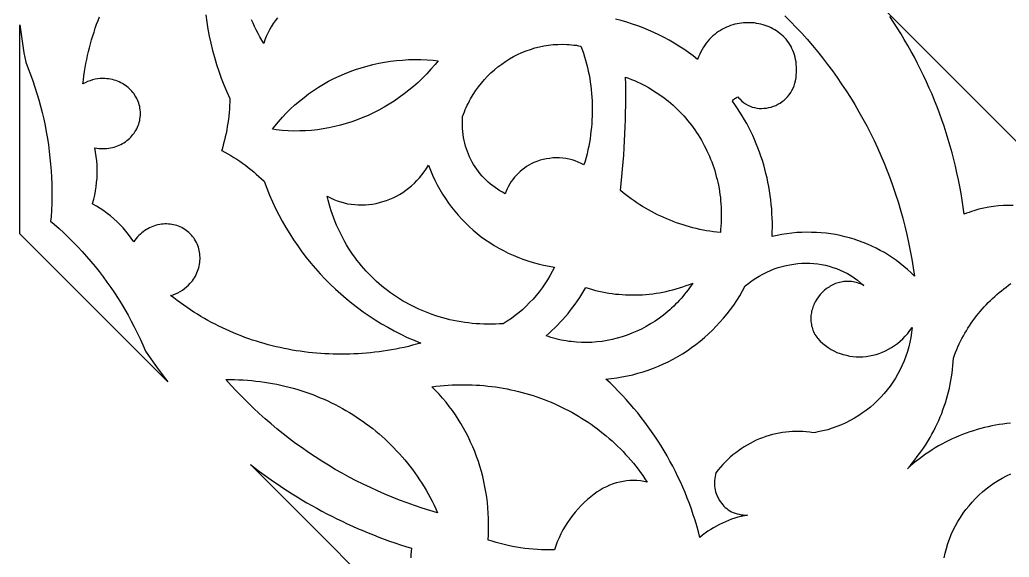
# Model space of a CAD drawing. Extents: x 1908 to 2928, y -299 to 721.
# Drawn here: x 2007.6 to 2110.3, y 8 to 63.9 of the extents above; entities that cross this region are included whole.
import ezdxf

# ---------------------------------------------------------------- set-up
doc = ezdxf.new("R2010")
doc.units = 0
doc.layers.add('BITMAP_LAYER', color=18, linetype='CONTINUOUS')

msp = doc.modelspace()

# ---------------------------------------------------------------- linework, layer by layer
at = {"layer": 'BITMAP_LAYER'}
for points in [[(2097.51, 64.77), (2122.42, 39.86)], [(2026.87, 64.36), (2026.97, 63.62), (2027.09, 62.88), (2027.23, 62.14), (2027.39, 61.41), (2027.57, 60.67), (2027.77, 59.95), (2027.99, 59.22), (2028.22, 58.5), (2028.48, 57.79), (2028.76, 57.08), (2029.05, 56.37), (2029.37, 55.67), (2029.36, 55.3), (2029.35, 54.94), (2029.33, 54.57), (2029.3, 54.21), (2029.26, 53.84), (2029.22, 53.48), (2029.17, 53.12), (2029.11, 52.76), (2029.05, 52.41), (2028.98, 52.05), (2028.9, 51.7), (2028.82, 51.35), (2028.73, 51), (2028.63, 50.65), (2028.53, 50.31), (2028.52, 50.28), (2028.55, 50.26), (2028.87, 50.09), (2029.18, 49.92), (2029.49, 49.73), (2029.8, 49.54), (2030.1, 49.35), (2030.4, 49.15), (2030.7, 48.94), (2030.99, 48.73), (2031.28, 48.51), (2031.56, 48.28), (2031.85, 48.05), (2032.12, 47.81), (2032.4, 47.57), (2032.67, 47.32), (2032.93, 47.07), (2033.21, 46.35), (2033.5, 45.64), (2033.8, 44.94), (2034.13, 44.25), (2034.47, 43.58), (2034.82, 42.91), (2035.2, 42.25), (2035.59, 41.61), (2036, 40.98), (2036.42, 40.36), (2036.86, 39.75), (2037.31, 39.15), (2037.78, 38.57), (2038.26, 38), (2038.76, 37.45), (2039.27, 36.9), (2039.8, 36.37), (2040.34, 35.86), (2040.89, 35.36), (2041.46, 34.87), (2042.04, 34.4), (2042.63, 33.94), (2043.24, 33.5), (2043.85, 33.07), (2044.48, 32.66), (2045.13, 32.27), (2045.78, 31.89), (2046.45, 31.53), (2047.12, 31.18), (2047.81, 30.85), (2048.51, 30.54), (2049.22, 30.25), (2048.78, 30.13), (2048.35, 30.02), (2047.92, 29.91), (2047.48, 29.81), (2047.05, 29.72), (2046.61, 29.63), (2046.18, 29.55), (2045.74, 29.48), (2045.31, 29.41), (2044.87, 29.35), (2044.44, 29.3), (2044, 29.25), (2043.57, 29.21), (2043.13, 29.17), (2042.7, 29.14), (2042.26, 29.12), (2041.83, 29.11), (2041.4, 29.1), (2040.96, 29.09), (2040.53, 29.09), (2040.1, 29.1), (2039.67, 29.12), (2039.24, 29.14), (2038.81, 29.17), (2038.39, 29.2), (2037.96, 29.24), (2037.54, 29.29), (2037.11, 29.34), (2036.69, 29.4), (2036.27, 29.46), (2035.85, 29.53), (2035.43, 29.61), (2035.01, 29.69), (2034.6, 29.78), (2034.18, 29.88), (2033.77, 29.98), (2033.36, 30.08), (2032.95, 30.2), (2032.55, 30.32), (2032.14, 30.44), (2031.74, 30.57), (2031.34, 30.71), (2030.94, 30.85), (2030.55, 31), (2030.16, 31.16), (2029.77, 31.32), (2029.38, 31.48), (2028.99, 31.66), (2028.61, 31.83), (2028.23, 32.02), (2027.85, 32.21), (2027.47, 32.4), (2027.1, 32.61), (2026.73, 32.81), (2026.37, 33.03), (2026, 33.25), (2025.64, 33.47), (2025.29, 33.7), (2024.93, 33.94), (2024.58, 34.18), (2024.24, 34.43), (2023.89, 34.68), (2023.55, 34.94), (2023.22, 35.21), (2023.48, 35.28), (2023.73, 35.38), (2023.98, 35.49), (2024.22, 35.62), (2024.45, 35.76), (2024.67, 35.92), (2024.88, 36.09), (2025.09, 36.28), (2025.22, 36.43), (2025.35, 36.58), (2025.48, 36.73), (2025.59, 36.89), (2025.69, 37.05), (2025.79, 37.21), (2025.88, 37.38), (2025.96, 37.55), (2026.03, 37.73), (2026.09, 37.9), (2026.14, 38.08), (2026.18, 38.26), (2026.22, 38.44), (2026.25, 38.62), (2026.27, 38.8), (2026.28, 38.98), (2026.28, 39.16), (2026.27, 39.34), (2026.26, 39.52), (2026.23, 39.7), (2026.2, 39.88), (2026.16, 40.05), (2026.11, 40.22), (2026.05, 40.39), (2025.98, 40.56), (2025.9, 40.72), (2025.82, 40.88), (2025.72, 41.04), (2025.62, 41.19), (2025.51, 41.33), (2025.39, 41.47), (2025.26, 41.61), (2025.12, 41.74), (2024.98, 41.86), (2024.84, 41.97), (2024.69, 42.07), (2024.53, 42.17), (2024.37, 42.25), (2024.21, 42.33), (2024.04, 42.4), (2023.87, 42.46), (2023.7, 42.51), (2023.53, 42.55), (2023.35, 42.58), (2023.17, 42.61), (2022.99, 42.62), (2022.81, 42.63), (2022.63, 42.63), (2022.45, 42.62), (2022.27, 42.6), (2022.09, 42.57), (2021.91, 42.53), (2021.73, 42.49), (2021.55, 42.44), (2021.38, 42.38), (2021.2, 42.31), (2021.03, 42.23), (2020.87, 42.14), (2020.7, 42.04), (2020.54, 41.94), (2020.38, 41.83), (2020.23, 41.7), (2020.08, 41.57), (2019.93, 41.44), (2019.78, 41.28), (2019.64, 41.11), (2019.51, 40.94), (2019.39, 40.77), (2019.13, 41.15), (2018.86, 41.52), (2018.58, 41.88), (2018.28, 42.22), (2017.98, 42.55), (2017.66, 42.87), (2017.33, 43.17), (2016.99, 43.46), (2016.64, 43.73), (2016.28, 44), (2015.91, 44.24), (2015.53, 44.48), (2015.14, 44.7), (2015.1, 44.72), (2015.11, 44.77), (2015.23, 45.2), (2015.34, 45.63), (2015.42, 46.06), (2015.49, 46.5), (2015.54, 46.95), (2015.58, 47.39), (2015.6, 47.84), (2015.6, 48.29), (2015.58, 48.74), (2015.55, 49.19), (2015.5, 49.64), (2015.43, 50.09), (2015.34, 50.55), (2015.55, 50.51), (2015.76, 50.48), (2015.97, 50.46), (2016.19, 50.46), (2016.39, 50.46), (2016.59, 50.48), (2016.79, 50.5), (2016.98, 50.53), (2017.17, 50.57), (2017.35, 50.62), (2017.53, 50.68), (2017.71, 50.74), (2017.88, 50.82), (2018.05, 50.9), (2018.21, 50.98), (2018.37, 51.08), (2018.52, 51.18), (2018.67, 51.29), (2018.81, 51.4), (2018.95, 51.52), (2019.08, 51.65), (2019.2, 51.78), (2019.31, 51.92), (2019.42, 52.06), (2019.52, 52.21), (2019.62, 52.36), (2019.7, 52.52), (2019.78, 52.68), (2019.85, 52.85), (2019.91, 53.02), (2019.96, 53.19), (2020.01, 53.37), (2020.04, 53.55), (2020.07, 53.73), (2020.08, 53.91), (2020.09, 54.1), (2020.08, 54.29), (2020.07, 54.48), (2020.04, 54.66), (2020.01, 54.84), (2019.96, 55.01), (2019.91, 55.19), (2019.85, 55.36), (2019.78, 55.52), (2019.7, 55.68), (2019.62, 55.84), (2019.52, 55.99), (2019.42, 56.14), (2019.31, 56.28), (2019.2, 56.42), (2019.08, 56.55), (2018.95, 56.68), (2018.81, 56.8), (2018.67, 56.92), (2018.52, 57.02), (2018.37, 57.13), (2018.21, 57.22), (2018.05, 57.31), (2017.88, 57.39), (2017.71, 57.46), (2017.53, 57.53), (2017.35, 57.58), (2017.17, 57.63), (2016.98, 57.67), (2016.79, 57.71), (2016.59, 57.73), (2016.39, 57.74), (2016.19, 57.75), (2015.92, 57.74), (2015.64, 57.71), (2015.37, 57.67), (2015.11, 57.6), (2014.85, 57.52), (2014.6, 57.43), (2014.35, 57.31), (2014.12, 57.18), (2014.17, 57.61), (2014.22, 58.03), (2014.29, 58.46), (2014.36, 58.88), (2014.43, 59.3), (2014.51, 59.71), (2014.6, 60.13), (2014.7, 60.54), (2014.8, 60.95), (2014.91, 61.36), (2015.02, 61.77), (2015.14, 62.18), (2015.27, 62.58), (2015.4, 62.98), (2015.54, 63.38), (2015.69, 63.78), (2015.84, 64.17)], [(2034.31, 64.04), (2034.08, 63.75), (2033.86, 63.45), (2033.66, 63.13), (2033.48, 62.81), (2033.31, 62.47), (2033.16, 62.13), (2033.02, 61.77), (2032.91, 61.4), (2032.7, 61.75), (2032.5, 62.09), (2032.3, 62.44), (2032.12, 62.79), (2031.94, 63.14), (2031.78, 63.5), (2031.62, 63.86)], [(2087.04, 64.26), (2087.63, 63.67), (2088.21, 63.06), (2088.79, 62.45), (2089.34, 61.82), (2089.89, 61.19), (2090.43, 60.54), (2090.95, 59.89), (2091.47, 59.22), (2091.97, 58.55), (2092.46, 57.86), (2092.93, 57.17), (2093.4, 56.47), (2093.85, 55.76), (2094.29, 55.03), (2094.71, 54.3), (2095.13, 53.57), (2095.53, 52.82), (2095.92, 52.06), (2096.29, 51.3), (2096.65, 50.53), (2097, 49.75), (2097.33, 48.96), (2097.65, 48.17), (2097.96, 47.37), (2098.25, 46.56), (2098.53, 45.74), (2098.79, 44.92), (2099.04, 44.08), (2099.27, 43.25), (2099.49, 42.4), (2099.7, 41.55), (2099.89, 40.69), (2100.06, 39.83), (2100.22, 38.96), (2100.36, 38.09), (2100.49, 37.21), (2100.14, 37.56), (2099.77, 37.9), (2099.39, 38.22), (2099.01, 38.54), (2098.61, 38.84), (2098.21, 39.12), (2097.79, 39.39), (2097.37, 39.65), (2096.94, 39.89), (2096.5, 40.12), (2096.06, 40.33), (2095.61, 40.53), (2095.15, 40.72), (2094.69, 40.89), (2094.22, 41.04), (2093.75, 41.18), (2093.27, 41.31), (2092.78, 41.42), (2092.29, 41.52), (2091.8, 41.6), (2091.31, 41.66), (2090.81, 41.71), (2090.3, 41.74), (2089.8, 41.76), (2089.29, 41.77), (2088.78, 41.75), (2088.27, 41.73), (2087.76, 41.68), (2087.25, 41.62), (2086.73, 41.54), (2086.22, 41.45), (2085.71, 41.34), (2085.72, 41.82), (2085.73, 42.3), (2085.73, 42.77), (2085.72, 43.25), (2085.69, 43.72), (2085.66, 44.19), (2085.62, 44.66), (2085.57, 45.13), (2085.51, 45.6), (2085.44, 46.06), (2085.36, 46.52), (2085.27, 46.98), (2085.18, 47.44), (2085.07, 47.89), (2084.95, 48.34), (2084.83, 48.79), (2084.69, 49.23), (2084.55, 49.67), (2084.39, 50.11), (2084.23, 50.54), (2084.06, 50.97), (2083.88, 51.4), (2083.69, 51.82), (2083.49, 52.24), (2083.28, 52.65), (2083.07, 53.06), (2082.84, 53.46), (2082.61, 53.86), (2082.36, 54.25), (2082.11, 54.64), (2081.85, 55.03), (2081.58, 55.41), (2081.64, 55.48), (2081.7, 55.55), (2081.76, 55.61), (2081.83, 55.67), (2081.91, 55.72), (2081.99, 55.76), (2082.07, 55.8), (2082.15, 55.83), (2082.24, 55.72), (2082.34, 55.62), (2082.53, 55.42), (2082.74, 55.25), (2082.95, 55.1), (2083.18, 54.98), (2083.41, 54.87), (2083.64, 54.78), (2083.88, 54.72), (2084.13, 54.67), (2084.37, 54.64), (2084.62, 54.64), (2084.87, 54.65), (2085.12, 54.67), (2085.37, 54.72), (2085.61, 54.78), (2085.85, 54.86), (2086.08, 54.96), (2086.31, 55.07), (2086.53, 55.2), (2086.74, 55.35), (2086.95, 55.5), (2087.14, 55.68), (2087.32, 55.86), (2087.48, 56.06), (2087.64, 56.28), (2087.77, 56.5), (2087.9, 56.74), (2088, 56.99), (2088.08, 57.25), (2088.15, 57.52), (2088.19, 57.81), (2088.22, 58.1), (2088.24, 58.39), (2088.24, 58.67), (2088.24, 58.94), (2088.22, 59.21), (2088.19, 59.47), (2088.15, 59.72), (2088.09, 59.96), (2088.03, 60.2), (2087.95, 60.43), (2087.87, 60.65), (2087.77, 60.86), (2087.67, 61.07), (2087.55, 61.27), (2087.43, 61.46), (2087.3, 61.64), (2087.16, 61.82), (2087.01, 61.98), (2086.85, 62.14), (2086.69, 62.29), (2086.52, 62.43), (2086.35, 62.57), (2086.17, 62.69), (2085.98, 62.81), (2085.79, 62.92), (2085.59, 63.02), (2085.39, 63.11), (2085.18, 63.2), (2084.97, 63.27), (2084.76, 63.34), (2084.54, 63.4), (2084.32, 63.44), (2084.1, 63.48), (2083.88, 63.52), (2083.65, 63.54), (2083.43, 63.55), (2083.2, 63.55), (2082.97, 63.55), (2082.75, 63.53), (2082.52, 63.51), (2082.29, 63.48), (2082.06, 63.43), (2081.84, 63.38), (2081.62, 63.32), (2081.4, 63.25), (2081.18, 63.17), (2080.96, 63.08), (2080.75, 62.98), (2080.54, 62.87), (2080.33, 62.75), (2080.13, 62.62), (2079.94, 62.48), (2079.74, 62.33), (2079.56, 62.17), (2079.38, 62), (2079.2, 61.82), (2079.03, 61.63), (2078.87, 61.43), (2078.72, 61.22), (2078.57, 61), (2078.43, 60.76), (2078.3, 60.52), (2078.18, 60.27), (2078.06, 60), (2077.96, 59.73), (2077.49, 60.1), (2077.01, 60.45), (2076.52, 60.79), (2076.03, 61.12), (2075.52, 61.43), (2075.01, 61.73), (2074.48, 62.01), (2073.95, 62.28), (2073.42, 62.54), (2072.87, 62.78), (2072.32, 63), (2071.76, 63.22), (2071.19, 63.41), (2070.62, 63.59), (2070.04, 63.76), (2069.45, 63.91)], [(2110.75, 44.54), (2110.25, 44.55), (2109.74, 44.54), (2109.23, 44.51), (2108.72, 44.46), (2108.21, 44.38), (2107.69, 44.28), (2107.18, 44.16), (2106.67, 44.01), (2106.42, 43.93), (2106.16, 43.84), (2105.91, 43.75), (2105.66, 43.65), (2105.56, 44.37), (2105.45, 45.09), (2105.33, 45.81), (2105.2, 46.52), (2105.06, 47.23), (2104.91, 47.94), (2104.75, 48.64), (2104.58, 49.34), (2104.4, 50.04), (2104.21, 50.73), (2104.01, 51.42), (2103.79, 52.1), (2103.57, 52.78), (2103.34, 53.45), (2103.1, 54.13), (2102.85, 54.79), (2102.59, 55.45), (2102.32, 56.11), (2102.03, 56.76), (2101.74, 57.41), (2101.44, 58.05), (2101.13, 58.69), (2100.81, 59.32), (2100.48, 59.95), (2100.15, 60.57), (2099.8, 61.19), (2099.44, 61.8), (2099.07, 62.41), (2098.7, 63.01), (2098.31, 63.6), (2097.92, 64.19)], [(2110.47, 21.93), (2110.08, 21.89), (2109.69, 21.84), (2109.3, 21.79), (2108.91, 21.72), (2108.52, 21.65), (2108.14, 21.56), (2107.76, 21.47), (2107.38, 21.38), (2107, 21.27), (2106.62, 21.15), (2106.25, 21.03), (2105.87, 20.9), (2105.5, 20.76), (2105.14, 20.61), (2104.77, 20.45), (2104.41, 20.29), (2104.06, 20.12), (2103.7, 19.94), (2103.35, 19.75), (2103, 19.56), (2102.66, 19.36), (2102.32, 19.15), (2101.98, 18.93), (2101.65, 18.7), (2101.33, 18.47), (2101, 18.23), (2100.68, 17.98), (2100.37, 17.73), (2100.06, 17.47), (2099.76, 17.2), (2100.03, 17.5), (2100.29, 17.81), (2100.54, 18.13), (2100.79, 18.45), (2101.03, 18.77), (2101.26, 19.1), (2101.49, 19.43), (2101.7, 19.76), (2101.91, 20.1), (2102.12, 20.45), (2102.31, 20.79), (2102.5, 21.14), (2102.68, 21.5), (2102.85, 21.86), (2103.01, 22.22), (2103.17, 22.58), (2103.32, 22.95), (2103.45, 23.32), (2103.59, 23.69), (2103.71, 24.06), (2103.83, 24.44), (2103.93, 24.82), (2104.03, 25.2), (2104.12, 25.58), (2104.2, 25.97), (2104.28, 26.35), (2104.34, 26.74), (2104.4, 27.13), (2104.45, 27.52), (2104.48, 27.91), (2104.51, 28.3), (2104.54, 28.7), (2104.65, 29), (2104.76, 29.29), (2104.88, 29.58), (2105.01, 29.87), (2105.14, 30.16), (2105.28, 30.44), (2105.43, 30.72), (2105.58, 31), (2105.73, 31.27), (2105.89, 31.54), (2106.05, 31.8), (2106.22, 32.06), (2106.39, 32.32), (2106.57, 32.58), (2106.76, 32.83), (2106.94, 33.07), (2107.14, 33.31), (2107.33, 33.55), (2107.53, 33.79), (2107.74, 34.02), (2107.95, 34.24), (2108.16, 34.46), (2108.38, 34.68), (2108.6, 34.89), (2108.83, 35.1), (2109.06, 35.31), (2109.29, 35.51), (2109.52, 35.7), (2109.76, 35.89), (2110.01, 36.08), (2110.25, 36.26), (2110.5, 36.43)], [(2050.2, -1.06), (2031.53, 17.62), (2032, 17.26), (2032.46, 16.9), (2032.94, 16.55), (2033.42, 16.21), (2033.9, 15.87), (2034.38, 15.54), (2034.87, 15.21), (2035.37, 14.89), (2035.86, 14.57), (2036.37, 14.26), (2036.87, 13.96), (2037.38, 13.66), (2037.89, 13.36), (2038.41, 13.08), (2038.92, 12.8), (2039.45, 12.52), (2039.97, 12.25), (2040.5, 11.99), (2041.03, 11.73), (2041.57, 11.48), (2042.11, 11.23), (2042.65, 10.99), (2043.2, 10.76), (2043.74, 10.53), (2044.3, 10.31), (2044.85, 10.1), (2045.41, 9.89), (2045.97, 9.68), (2046.53, 9.49), (2047.1, 9.3), (2047.67, 9.11), (2048.24, 8.94), (2048.21, 8.6), (2048.18, 8.27), (2048.16, 7.94)], [(2103.58, 7.92), (2103.68, 8.42), (2103.81, 8.92), (2103.96, 9.41), (2104.13, 9.89), (2104.32, 10.36), (2104.53, 10.82), (2104.76, 11.27), (2105, 11.71), (2105.27, 12.14), (2105.55, 12.56), (2105.84, 12.96), (2106.16, 13.35), (2106.49, 13.73), (2106.83, 14.1), (2107.19, 14.45), (2107.56, 14.78), (2107.95, 15.1), (2108.34, 15.41), (2108.75, 15.7), (2109.18, 15.97), (2109.61, 16.22), (2110.05, 16.46), (2110.51, 16.67)]]:
    msp.add_lwpolyline(points, dxfattribs=at)
for points in [[(2007.68, 62.36), (2007.83, 61.38), (2007.99, 60.41), (2008.18, 59.43), (2008.44, 58.79), (2008.68, 58.15), (2008.92, 57.5), (2009.13, 56.84), (2009.34, 56.19), (2009.53, 55.53), (2009.71, 54.87), (2009.88, 54.2), (2010.04, 53.54), (2010.18, 52.87), (2010.31, 52.2), (2010.42, 51.53), (2010.53, 50.86), (2010.62, 50.18), (2010.69, 49.5), (2010.76, 48.83), (2010.81, 48.15), (2010.85, 47.47), (2010.87, 46.79), (2010.88, 46.11), (2010.88, 45.43), (2010.87, 44.75), (2010.84, 44.07), (2010.8, 43.39), (2010.76, 42.92), (2011.12, 42.62), (2011.63, 42.17), (2012.13, 41.71), (2012.62, 41.23), (2013.1, 40.75), (2013.57, 40.26), (2014.04, 39.77), (2014.49, 39.26), (2014.93, 38.74), (2015.37, 38.22), (2015.79, 37.69), (2016.2, 37.15), (2016.61, 36.6), (2017, 36.04), (2017.38, 35.48), (2017.76, 34.9), (2018.12, 34.32), (2018.47, 33.74), (2018.81, 33.14), (2019.14, 32.54), (2019.45, 31.93), (2019.76, 31.31), (2020.06, 30.69), (2020.34, 30.06), (2020.61, 29.42), (2021.17, 28.6), (2021.74, 27.79), (2022.33, 27), (2022.93, 26.21), (2007.55, 41.59), (2007.55, 63.34)], [(2064.39, 61.3), (2064.64, 61.28), (2064.88, 61.26), (2065.12, 61.23), (2065.37, 61.2), (2065.61, 61.16), (2065.85, 61.12), (2065.98, 60.75), (2066.11, 60.38), (2066.22, 60.01), (2066.33, 59.64), (2066.43, 59.26), (2066.53, 58.89), (2066.61, 58.51), (2066.69, 58.13), (2066.76, 57.74), (2066.82, 57.36), (2066.87, 56.98), (2066.92, 56.59), (2066.95, 56.2), (2066.98, 55.81), (2067, 55.42), (2067.02, 55.03), (2067.02, 54.64), (2067.02, 54.25), (2067.01, 53.85), (2066.99, 53.46), (2066.97, 53.07), (2066.93, 52.67), (2066.89, 52.28), (2066.84, 51.89), (2066.79, 51.49), (2066.72, 51.1), (2066.65, 50.71), (2066.56, 50.32), (2066.48, 49.93), (2066.38, 49.54), (2066.27, 49.15), (2066.16, 48.76), (2065.86, 48.92), (2065.56, 49.06), (2065.25, 49.18), (2064.93, 49.28), (2064.61, 49.36), (2064.28, 49.42), (2063.95, 49.47), (2063.62, 49.49), (2063.28, 49.5), (2062.94, 49.49), (2062.61, 49.45), (2062.27, 49.4), (2061.93, 49.33), (2061.6, 49.25), (2061.27, 49.14), (2060.94, 49.01), (2060.69, 48.88), (2060.44, 48.75), (2060.2, 48.6), (2059.97, 48.44), (2059.75, 48.26), (2059.53, 48.08), (2059.33, 47.89), (2059.14, 47.69), (2058.95, 47.48), (2058.78, 47.26), (2058.61, 47.03), (2058.46, 46.8), (2058.32, 46.55), (2058.19, 46.3), (2058.08, 46.05), (2057.98, 45.78), (2057.7, 45.93), (2057.43, 46.08), (2057.17, 46.24), (2056.92, 46.41), (2056.68, 46.59), (2056.44, 46.78), (2056.21, 46.97), (2055.99, 47.18), (2055.78, 47.39), (2055.58, 47.61), (2055.38, 47.84), (2055.2, 48.07), (2055.02, 48.31), (2054.85, 48.56), (2054.69, 48.81), (2054.55, 49.07), (2054.41, 49.33), (2054.28, 49.6), (2054.16, 49.88), (2054.05, 50.16), (2053.95, 50.44), (2053.86, 50.73), (2053.78, 51.02), (2053.71, 51.32), (2053.65, 51.62), (2053.61, 51.92), (2053.57, 52.23), (2053.55, 52.54), (2053.53, 52.85), (2053.53, 53.17), (2053.54, 53.49), (2053.56, 53.8), (2053.65, 54.04), (2053.74, 54.28), (2053.83, 54.52), (2053.93, 54.75), (2054.04, 54.98), (2054.15, 55.2), (2054.26, 55.42), (2054.38, 55.64), (2054.64, 56.07), (2054.91, 56.48), (2055.19, 56.88), (2055.5, 57.27), (2055.82, 57.64), (2056.15, 57.99), (2056.5, 58.33), (2056.86, 58.66), (2057.23, 58.96), (2057.62, 59.25), (2058.02, 59.53), (2058.43, 59.78), (2058.85, 60.02), (2059.27, 60.24), (2059.71, 60.44), (2060.15, 60.62), (2060.61, 60.78), (2061.06, 60.92), (2061.53, 61.04), (2062, 61.14), (2062.47, 61.21), (2062.95, 61.27), (2063.43, 61.3), (2063.91, 61.31)], [(2049.23, 59.71), (2049.87, 59.69), (2050.51, 59.64), (2051, 59.59), (2050.69, 59.2), (2050.27, 58.72), (2049.83, 58.25), (2049.39, 57.79), (2048.93, 57.35), (2048.46, 56.93), (2047.97, 56.53), (2047.48, 56.14), (2046.97, 55.77), (2046.46, 55.41), (2045.93, 55.08), (2045.4, 54.76), (2044.86, 54.46), (2044.31, 54.18), (2043.75, 53.92), (2043.18, 53.68), (2042.61, 53.45), (2042.04, 53.25), (2041.45, 53.06), (2040.86, 52.89), (2040.27, 52.75), (2039.67, 52.62), (2039.07, 52.51), (2038.47, 52.43), (2037.86, 52.36), (2037.25, 52.32), (2036.64, 52.3), (2036.03, 52.29), (2035.42, 52.31), (2034.81, 52.35), (2034.2, 52.42), (2033.81, 52.47), (2034.05, 52.78), (2034.44, 53.26), (2034.84, 53.72), (2035.26, 54.17), (2035.69, 54.6), (2036.14, 55.01), (2036.6, 55.41), (2037.08, 55.79), (2037.56, 56.16), (2038.06, 56.51), (2038.57, 56.84), (2039.1, 57.16), (2039.63, 57.46), (2040.18, 57.74), (2040.73, 58), (2041.29, 58.25), (2041.86, 58.47), (2042.44, 58.68), (2043.03, 58.87), (2043.63, 59.04), (2044.23, 59.2), (2044.84, 59.33), (2045.45, 59.45), (2046.07, 59.54), (2046.69, 59.62), (2047.32, 59.67), (2047.95, 59.71), (2048.59, 59.72)], [(2070.8, 57.78), (2071.1, 57.66), (2071.41, 57.53), (2071.7, 57.4), (2072, 57.26), (2072.29, 57.12), (2072.57, 56.97), (2072.85, 56.81), (2073.13, 56.65), (2073.4, 56.48), (2073.67, 56.31), (2073.93, 56.13), (2074.19, 55.95), (2074.45, 55.76), (2074.7, 55.57), (2074.94, 55.38), (2075.18, 55.17), (2075.42, 54.97), (2075.65, 54.76), (2075.88, 54.54), (2076.1, 54.32), (2076.31, 54.09), (2076.53, 53.86), (2076.73, 53.63), (2076.93, 53.39), (2077.13, 53.15), (2077.32, 52.91), (2077.51, 52.66), (2077.69, 52.4), (2077.86, 52.15), (2078.04, 51.88), (2078.2, 51.62), (2078.36, 51.35), (2078.51, 51.08), (2078.66, 50.8), (2078.8, 50.53), (2078.94, 50.24), (2079.07, 49.96), (2079.2, 49.67), (2079.32, 49.38), (2079.43, 49.09), (2079.54, 48.79), (2079.64, 48.49), (2079.74, 48.19), (2079.83, 47.89), (2079.91, 47.58), (2079.99, 47.27), (2080.06, 46.96), (2080.13, 46.65), (2080.19, 46.33), (2080.24, 46.01), (2080.29, 45.69), (2080.33, 45.37), (2080.36, 45.05), (2080.39, 44.72), (2080.41, 44.39), (2080.42, 44.07), (2080.43, 43.74), (2080.43, 43.4), (2080.42, 43.07), (2080.41, 42.74), (2080.39, 42.4), (2080.36, 42.06), (2080.33, 41.73), (2079.97, 41.77), (2079.61, 41.82), (2079.25, 41.87), (2078.89, 41.93), (2078.54, 42), (2078.18, 42.07), (2077.83, 42.15), (2077.48, 42.24), (2077.14, 42.33), (2076.79, 42.43), (2076.45, 42.54), (2076.11, 42.65), (2075.77, 42.76), (2075.44, 42.89), (2075.11, 43.02), (2074.78, 43.15), (2074.45, 43.29), (2074.13, 43.44), (2073.81, 43.59), (2073.49, 43.75), (2073.18, 43.92), (2072.86, 44.09), (2072.56, 44.26), (2072.25, 44.44), (2071.95, 44.63), (2071.65, 44.83), (2071.36, 45.02), (2071.07, 45.23), (2070.78, 45.44), (2070.5, 45.66), (2070.22, 45.88), (2069.95, 46.1), (2070.03, 46.84), (2070.1, 47.58), (2070.17, 48.32), (2070.23, 49.05), (2070.29, 49.79), (2070.34, 50.53), (2070.38, 51.26), (2070.42, 52), (2070.45, 52.74), (2070.47, 53.48), (2070.49, 54.21), (2070.5, 54.95), (2070.51, 55.69), (2070.51, 56.42), (2070.5, 57.16), (2070.49, 57.89)], [(2050.21, 48.21), (2050.43, 47.69), (2050.67, 47.19), (2050.92, 46.69), (2051.19, 46.2), (2051.47, 45.73), (2051.77, 45.27), (2052.08, 44.81), (2052.41, 44.37), (2052.75, 43.95), (2053.1, 43.53), (2053.47, 43.13), (2053.85, 42.74), (2054.24, 42.36), (2054.64, 42), (2055.06, 41.65), (2055.49, 41.31), (2055.93, 40.99), (2056.38, 40.69), (2056.84, 40.4), (2057.31, 40.12), (2057.8, 39.86), (2058.29, 39.61), (2058.79, 39.38), (2059.3, 39.17), (2059.82, 38.97), (2060.34, 38.79), (2060.88, 38.63), (2061.42, 38.48), (2061.97, 38.35), (2062.53, 38.24), (2063.09, 38.14), (2062.87, 37.69), (2062.63, 37.25), (2062.37, 36.82), (2062.1, 36.4), (2061.81, 35.99), (2061.51, 35.59), (2061.19, 35.2), (2060.87, 34.82), (2060.52, 34.46), (2060.17, 34.1), (2059.8, 33.76), (2059.42, 33.44), (2059.02, 33.12), (2058.62, 32.82), (2058.2, 32.54), (2057.78, 32.27), (2057.37, 32.24), (2056.96, 32.22), (2056.55, 32.21), (2056.15, 32.21), (2055.75, 32.22), (2055.35, 32.24), (2054.95, 32.26), (2054.56, 32.3), (2054.16, 32.34), (2053.77, 32.39), (2053.39, 32.45), (2053, 32.52), (2052.62, 32.6), (2052.24, 32.68), (2051.87, 32.77), (2051.5, 32.87), (2051.13, 32.98), (2050.76, 33.09), (2050.4, 33.22), (2050.04, 33.35), (2049.69, 33.49), (2049.34, 33.63), (2048.99, 33.79), (2048.65, 33.95), (2048.31, 34.12), (2047.97, 34.29), (2047.65, 34.47), (2047.32, 34.66), (2047, 34.86), (2046.68, 35.06), (2046.37, 35.27), (2046.07, 35.49), (2045.76, 35.71), (2045.47, 35.94), (2045.18, 36.18), (2044.89, 36.42), (2044.61, 36.67), (2044.34, 36.93), (2044.07, 37.19), (2043.81, 37.45), (2043.55, 37.73), (2043.3, 38.01), (2043.05, 38.29), (2042.81, 38.59), (2042.58, 38.88), (2042.35, 39.19), (2042.13, 39.49), (2041.92, 39.81), (2041.71, 40.13), (2041.51, 40.45), (2041.32, 40.78), (2041.14, 41.12), (2040.96, 41.46), (2040.79, 41.8), (2040.62, 42.15), (2040.46, 42.51), (2040.31, 42.87), (2040.17, 43.23), (2040.04, 43.6), (2039.91, 43.98), (2039.8, 44.35), (2039.69, 44.74), (2039.58, 45.12), (2039.49, 45.52), (2039.83, 45.34), (2040.18, 45.18), (2040.53, 45.04), (2040.89, 44.92), (2041.25, 44.82), (2041.61, 44.74), (2041.98, 44.68), (2042.35, 44.64), (2042.72, 44.62), (2043.09, 44.61), (2043.46, 44.62), (2043.83, 44.66), (2044.19, 44.7), (2044.56, 44.77), (2044.92, 44.86), (2045.28, 44.96), (2045.64, 45.07), (2045.99, 45.21), (2046.33, 45.36), (2046.67, 45.53), (2047.01, 45.71), (2047.33, 45.91), (2047.65, 46.13), (2047.95, 46.36), (2048.25, 46.6), (2048.54, 46.87), (2048.81, 47.14), (2049.08, 47.43), (2049.33, 47.74), (2049.57, 48.06), (2049.8, 48.39), (2050.01, 48.74)], [(2089.62, 38.55), (2090.03, 38.53), (2090.44, 38.48), (2090.84, 38.42), (2091.24, 38.34), (2091.64, 38.24), (2092.03, 38.12), (2092.41, 37.99), (2092.79, 37.84), (2093.17, 37.66), (2093.53, 37.47), (2093.89, 37.27), (2094.23, 37.04), (2094.57, 36.79), (2094.9, 36.53), (2095.22, 36.25), (2095.06, 36.33), (2094.9, 36.4), (2094.74, 36.46), (2094.58, 36.51), (2094.42, 36.56), (2094.26, 36.6), (2094.11, 36.63), (2093.95, 36.65), (2093.79, 36.66), (2093.64, 36.67), (2093.48, 36.67), (2093.33, 36.66), (2093.17, 36.65), (2093.02, 36.63), (2092.87, 36.6), (2092.72, 36.56), (2092.58, 36.52), (2092.43, 36.48), (2092.29, 36.43), (2092.15, 36.37), (2092.01, 36.3), (2091.88, 36.24), (2091.75, 36.16), (2091.62, 36.08), (2091.49, 36), (2091.37, 35.91), (2091.13, 35.72), (2090.91, 35.51), (2090.7, 35.29), (2090.51, 35.05), (2090.34, 34.8), (2090.18, 34.54), (2090.12, 34.41), (2090.05, 34.27), (2089.99, 34.13), (2089.94, 33.99), (2089.89, 33.85), (2089.85, 33.7), (2089.81, 33.56), (2089.78, 33.41), (2089.76, 33.26), (2089.74, 33.11), (2089.73, 32.96), (2089.73, 32.81), (2089.73, 32.66), (2089.74, 32.51), (2089.76, 32.36), (2089.78, 32.2), (2089.81, 32.05), (2089.85, 31.9), (2089.9, 31.75), (2089.95, 31.6), (2090.01, 31.45), (2090.08, 31.3), (2090.16, 31.16), (2090.25, 31.01), (2090.34, 30.87), (2090.45, 30.72), (2090.7, 30.46), (2090.97, 30.21), (2091.24, 29.99), (2091.53, 29.78), (2091.83, 29.6), (2092.13, 29.43), (2092.44, 29.29), (2092.77, 29.17), (2093.09, 29.06), (2093.42, 28.98), (2093.76, 28.91), (2094.1, 28.86), (2094.44, 28.84), (2094.78, 28.83), (2095.13, 28.84), (2095.47, 28.87), (2095.82, 28.92), (2096.16, 28.99), (2096.5, 29.08), (2096.83, 29.18), (2097.16, 29.31), (2097.49, 29.45), (2097.81, 29.61), (2098.12, 29.79), (2098.42, 29.99), (2098.72, 30.21), (2099, 30.44), (2099.27, 30.69), (2099.54, 30.96), (2099.79, 31.25), (2100.02, 31.55), (2100.24, 31.87), (2100.22, 31.62), (2100.19, 31.36), (2100.12, 30.85), (2100.02, 30.35), (2099.91, 29.85), (2099.77, 29.37), (2099.61, 28.88), (2099.43, 28.41), (2099.23, 27.95), (2099.01, 27.5), (2098.78, 27.05), (2098.52, 26.62), (2098.25, 26.2), (2097.97, 25.79), (2097.66, 25.39), (2097.34, 25), (2097, 24.63), (2096.65, 24.27), (2096.29, 23.93), (2095.91, 23.6), (2095.52, 23.29), (2095.11, 22.99), (2094.7, 22.71), (2094.27, 22.45), (2093.83, 22.2), (2093.38, 21.97), (2092.92, 21.76), (2092.44, 21.57), (2091.96, 21.4), (2091.48, 21.25), (2090.98, 21.13), (2090.47, 21.02), (2090.22, 20.97), (2089.96, 20.93), (2089.61, 20.99), (2089.25, 21.03), (2088.9, 21.06), (2088.54, 21.07), (2088.19, 21.08), (2087.83, 21.07), (2087.48, 21.04), (2087.13, 21.01), (2086.77, 20.96), (2086.43, 20.9), (2086.08, 20.83), (2085.73, 20.74), (2085.39, 20.65), (2085.06, 20.54), (2084.72, 20.42), (2084.39, 20.29), (2084.06, 20.15), (2083.74, 20), (2083.42, 19.83), (2083.11, 19.66), (2082.8, 19.47), (2082.5, 19.28), (2082.21, 19.07), (2081.92, 18.86), (2081.64, 18.63), (2081.36, 18.39), (2081.09, 18.15), (2080.83, 17.89), (2080.58, 17.63), (2080.34, 17.35), (2080.1, 17.07), (2079.87, 16.78), (2079.82, 16.58), (2079.78, 16.38), (2079.74, 16.18), (2079.72, 15.98), (2079.72, 15.78), (2079.72, 15.58), (2079.73, 15.38), (2079.76, 15.19), (2079.79, 15), (2079.84, 14.81), (2079.9, 14.62), (2079.96, 14.44), (2080.04, 14.26), (2080.13, 14.09), (2080.22, 13.92), (2080.33, 13.76), (2080.44, 13.6), (2080.57, 13.45), (2080.7, 13.31), (2080.84, 13.18), (2080.99, 13.05), (2081.15, 12.94), (2081.32, 12.83), (2081.49, 12.73), (2081.67, 12.65), (2081.86, 12.57), (2082.06, 12.51), (2082.27, 12.46), (2082.48, 12.42), (2082.7, 12.39), (2082.93, 12.38), (2083.16, 12.38), (2082.82, 12.31), (2082.49, 12.24), (2082.16, 12.15), (2081.83, 12.05), (2081.5, 11.94), (2081.18, 11.82), (2080.86, 11.69), (2080.55, 11.55), (2080.24, 11.4), (2079.93, 11.24), (2079.63, 11.07), (2079.33, 10.88), (2079.04, 10.69), (2078.76, 10.49), (2078.48, 10.28), (2078.21, 10.06), (2078.05, 10.65), (2077.88, 11.25), (2077.7, 11.84), (2077.52, 12.42), (2077.32, 13), (2077.11, 13.57), (2076.89, 14.14), (2076.66, 14.71), (2076.43, 15.27), (2076.18, 15.82), (2075.92, 16.37), (2075.66, 16.92), (2075.38, 17.46), (2075.09, 17.99), (2074.8, 18.52), (2074.5, 19.04), (2074.18, 19.56), (2073.86, 20.07), (2073.53, 20.57), (2073.19, 21.07), (2072.84, 21.56), (2072.48, 22.05), (2072.11, 22.53), (2071.74, 23), (2071.35, 23.46), (2070.96, 23.92), (2070.56, 24.38), (2070.15, 24.82), (2069.73, 25.26), (2069.3, 25.69), (2068.87, 26.11), (2068.42, 26.52), (2068.99, 26.58), (2069.56, 26.65), (2070.11, 26.74), (2070.67, 26.84), (2071.22, 26.97), (2071.77, 27.11), (2072.31, 27.27), (2072.84, 27.45), (2073.37, 27.64), (2073.89, 27.85), (2074.41, 28.08), (2074.92, 28.32), (2075.42, 28.58), (2075.91, 28.86), (2076.39, 29.15), (2076.87, 29.46), (2077.33, 29.78), (2077.79, 30.11), (2078.23, 30.46), (2078.67, 30.82), (2079.09, 31.2), (2079.5, 31.59), (2079.9, 32), (2080.29, 32.41), (2080.67, 32.84), (2081.03, 33.29), (2081.38, 33.74), (2081.72, 34.21), (2082.04, 34.68), (2082.35, 35.17), (2082.64, 35.67), (2082.92, 36.19), (2083.27, 36.47), (2083.63, 36.74), (2084, 36.99), (2084.37, 37.22), (2084.75, 37.43), (2085.14, 37.62), (2085.53, 37.8), (2085.93, 37.96), (2086.33, 38.1), (2086.74, 38.22), (2087.15, 38.32), (2087.56, 38.4), (2087.97, 38.47), (2088.38, 38.52), (2088.8, 38.55), (2089.21, 38.56)], [(2077.3, 36.24), (2077.13, 36), (2076.97, 35.77), (2076.79, 35.54), (2076.62, 35.32), (2076.44, 35.1), (2076.25, 34.89), (2076.06, 34.68), (2075.87, 34.48), (2075.68, 34.28), (2075.48, 34.08), (2075.27, 33.89), (2075.07, 33.7), (2074.86, 33.52), (2074.43, 33.17), (2073.99, 32.84), (2073.54, 32.53), (2073.08, 32.24), (2072.61, 31.96), (2072.13, 31.71), (2071.64, 31.48), (2071.14, 31.27), (2070.64, 31.07), (2070.13, 30.9), (2069.61, 30.75), (2069.09, 30.62), (2068.57, 30.52), (2068.04, 30.43), (2067.51, 30.37), (2066.98, 30.33), (2066.44, 30.31), (2065.91, 30.32), (2065.38, 30.34), (2065.11, 30.37), (2064.84, 30.4), (2064.58, 30.43), (2064.31, 30.47), (2064.05, 30.52), (2063.78, 30.57), (2063.52, 30.63), (2063.26, 30.7), (2062.99, 30.77), (2062.73, 30.84), (2062.47, 30.93), (2062.22, 31.02), (2062.53, 31.28), (2062.83, 31.56), (2063.13, 31.84), (2063.42, 32.13), (2063.7, 32.42), (2063.98, 32.72), (2064.25, 33.03), (2064.52, 33.34), (2064.77, 33.66), (2065.02, 33.98), (2065.26, 34.31), (2065.5, 34.64), (2065.73, 34.98), (2065.95, 35.32), (2066.16, 35.67), (2066.37, 36.03), (2066.7, 35.92), (2067.04, 35.82), (2067.37, 35.73), (2067.71, 35.65), (2068.06, 35.58), (2068.4, 35.51), (2068.74, 35.45), (2069.09, 35.4), (2069.44, 35.35), (2069.78, 35.32), (2070.13, 35.29), (2070.48, 35.27), (2070.83, 35.26), (2071.18, 35.25), (2071.54, 35.26), (2071.89, 35.27), (2072.24, 35.28), (2072.59, 35.31), (2072.94, 35.34), (2073.3, 35.38), (2073.65, 35.43), (2074, 35.49), (2074.35, 35.55), (2074.7, 35.63), (2075.05, 35.71), (2075.4, 35.79), (2075.74, 35.89), (2076.09, 35.99), (2076.43, 36.1), (2076.78, 36.22), (2077.12, 36.34), (2077.46, 36.48)], [(2029.87, 26.46), (2030.31, 26.45), (2030.76, 26.42), (2031.2, 26.4), (2031.65, 26.36), (2032.09, 26.31), (2032.52, 26.26), (2032.96, 26.2), (2033.39, 26.13), (2033.82, 26.06), (2034.25, 25.97), (2034.68, 25.88), (2035.1, 25.79), (2035.52, 25.68), (2035.94, 25.57), (2036.35, 25.45), (2036.76, 25.32), (2037.17, 25.19), (2037.57, 25.05), (2037.98, 24.9), (2038.37, 24.74), (2038.77, 24.58), (2039.16, 24.41), (2039.55, 24.24), (2039.93, 24.06), (2040.31, 23.87), (2040.69, 23.67), (2041.06, 23.47), (2041.43, 23.26), (2041.79, 23.04), (2042.15, 22.82), (2042.51, 22.59), (2042.86, 22.36), (2043.21, 22.12), (2043.55, 21.87), (2043.89, 21.62), (2044.22, 21.36), (2044.55, 21.09), (2044.87, 20.82), (2045.19, 20.54), (2045.5, 20.26), (2045.81, 19.97), (2046.11, 19.67), (2046.41, 19.37), (2046.7, 19.07), (2046.99, 18.75), (2047.27, 18.43), (2047.55, 18.11), (2047.82, 17.78), (2048.08, 17.45), (2048.34, 17.11), (2048.6, 16.76), (2048.84, 16.41), (2049.08, 16.05), (2049.32, 15.69), (2049.55, 15.33), (2049.77, 14.95), (2049.98, 14.58), (2050.19, 14.2), (2050.4, 13.81), (2050.59, 13.42), (2050.78, 13.02), (2050.96, 12.62), (2050.16, 12.86), (2049.36, 13.11), (2048.57, 13.37), (2047.79, 13.65), (2047.01, 13.94), (2046.24, 14.24), (2045.48, 14.56), (2044.72, 14.89), (2043.97, 15.23), (2043.23, 15.58), (2042.49, 15.95), (2041.76, 16.33), (2041.04, 16.73), (2040.33, 17.13), (2039.62, 17.55), (2038.92, 17.98), (2038.23, 18.42), (2037.55, 18.88), (2036.88, 19.35), (2036.21, 19.82), (2035.56, 20.31), (2034.91, 20.82), (2034.27, 21.33), (2033.65, 21.86), (2033.03, 22.39), (2032.42, 22.94), (2031.82, 23.5), (2031.23, 24.07), (2030.64, 24.65), (2030.07, 25.25), (2029.51, 25.85), (2028.96, 26.46), (2029.42, 26.47)], [(2054.13, 25.92), (2054.54, 25.91), (2054.95, 25.89), (2055.36, 25.87), (2055.77, 25.83), (2056.17, 25.79), (2056.58, 25.75), (2056.98, 25.69), (2057.38, 25.63), (2057.78, 25.57), (2058.18, 25.49), (2058.57, 25.41), (2058.96, 25.33), (2059.35, 25.23), (2059.74, 25.13), (2060.13, 25.03), (2060.51, 24.91), (2060.89, 24.79), (2061.27, 24.67), (2061.65, 24.54), (2062.02, 24.4), (2062.39, 24.25), (2062.76, 24.1), (2063.12, 23.94), (2063.48, 23.78), (2063.84, 23.61), (2064.19, 23.43), (2064.55, 23.25), (2064.89, 23.06), (2065.24, 22.87), (2065.58, 22.67), (2065.92, 22.46), (2066.25, 22.25), (2066.58, 22.03), (2066.91, 21.81), (2067.23, 21.58), (2067.55, 21.34), (2067.86, 21.1), (2068.17, 20.85), (2068.48, 20.6), (2068.78, 20.34), (2069.08, 20.08), (2069.37, 19.81), (2069.66, 19.53), (2069.94, 19.25), (2070.22, 18.97), (2070.49, 18.68), (2070.76, 18.38), (2071.03, 18.08), (2071.29, 17.77), (2071.54, 17.46), (2071.79, 17.14), (2072.03, 16.81), (2072.27, 16.49), (2072.5, 16.15), (2072.73, 15.81), (2072.38, 15.88), (2072.02, 15.93), (2071.66, 15.96), (2071.3, 15.97), (2070.94, 15.96), (2070.59, 15.93), (2070.23, 15.88), (2069.87, 15.81), (2069.52, 15.72), (2069.18, 15.61), (2068.83, 15.48), (2068.5, 15.33), (2068.17, 15.16), (2067.84, 14.98), (2067.53, 14.78), (2067.23, 14.55), (2066.87, 14.27), (2066.52, 13.98), (2066.18, 13.67), (2065.86, 13.36), (2065.55, 13.03), (2065.25, 12.69), (2064.96, 12.33), (2064.7, 11.97), (2064.44, 11.6), (2064.2, 11.22), (2063.97, 10.83), (2063.77, 10.43), (2063.57, 10.02), (2063.39, 9.61), (2063.23, 9.19), (2063.09, 8.76), (2062.65, 8.75), (2062.2, 8.76), (2061.76, 8.77), (2061.32, 8.8), (2060.89, 8.83), (2060.45, 8.87), (2060.02, 8.92), (2059.58, 8.98), (2059.15, 9.05), (2058.72, 9.13), (2058.3, 9.21), (2057.87, 9.31), (2057.45, 9.41), (2057.03, 9.53), (2056.62, 9.65), (2056.2, 9.78), (2056.24, 10.35), (2056.26, 10.91), (2056.26, 11.47), (2056.25, 12.03), (2056.22, 12.59), (2056.18, 13.14), (2056.13, 13.7), (2056.06, 14.24), (2055.98, 14.79), (2055.88, 15.33), (2055.77, 15.86), (2055.65, 16.4), (2055.51, 16.92), (2055.36, 17.45), (2055.19, 17.96), (2055.01, 18.47), (2054.82, 18.98), (2054.61, 19.48), (2054.39, 19.97), (2054.16, 20.46), (2053.91, 20.94), (2053.65, 21.42), (2053.38, 21.88), (2053.1, 22.34), (2052.8, 22.79), (2052.49, 23.24), (2052.17, 23.67), (2051.83, 24.1), (2051.48, 24.52), (2051.13, 24.93), (2050.75, 25.32), (2050.37, 25.71), (2050.79, 25.77), (2051.21, 25.81), (2051.63, 25.85), (2052.05, 25.88), (2052.47, 25.9), (2052.88, 25.92), (2053.3, 25.93), (2053.71, 25.93)]]:
    msp.add_lwpolyline(points, close=True, dxfattribs=at)

doc.saveas('drawing.dxf')
